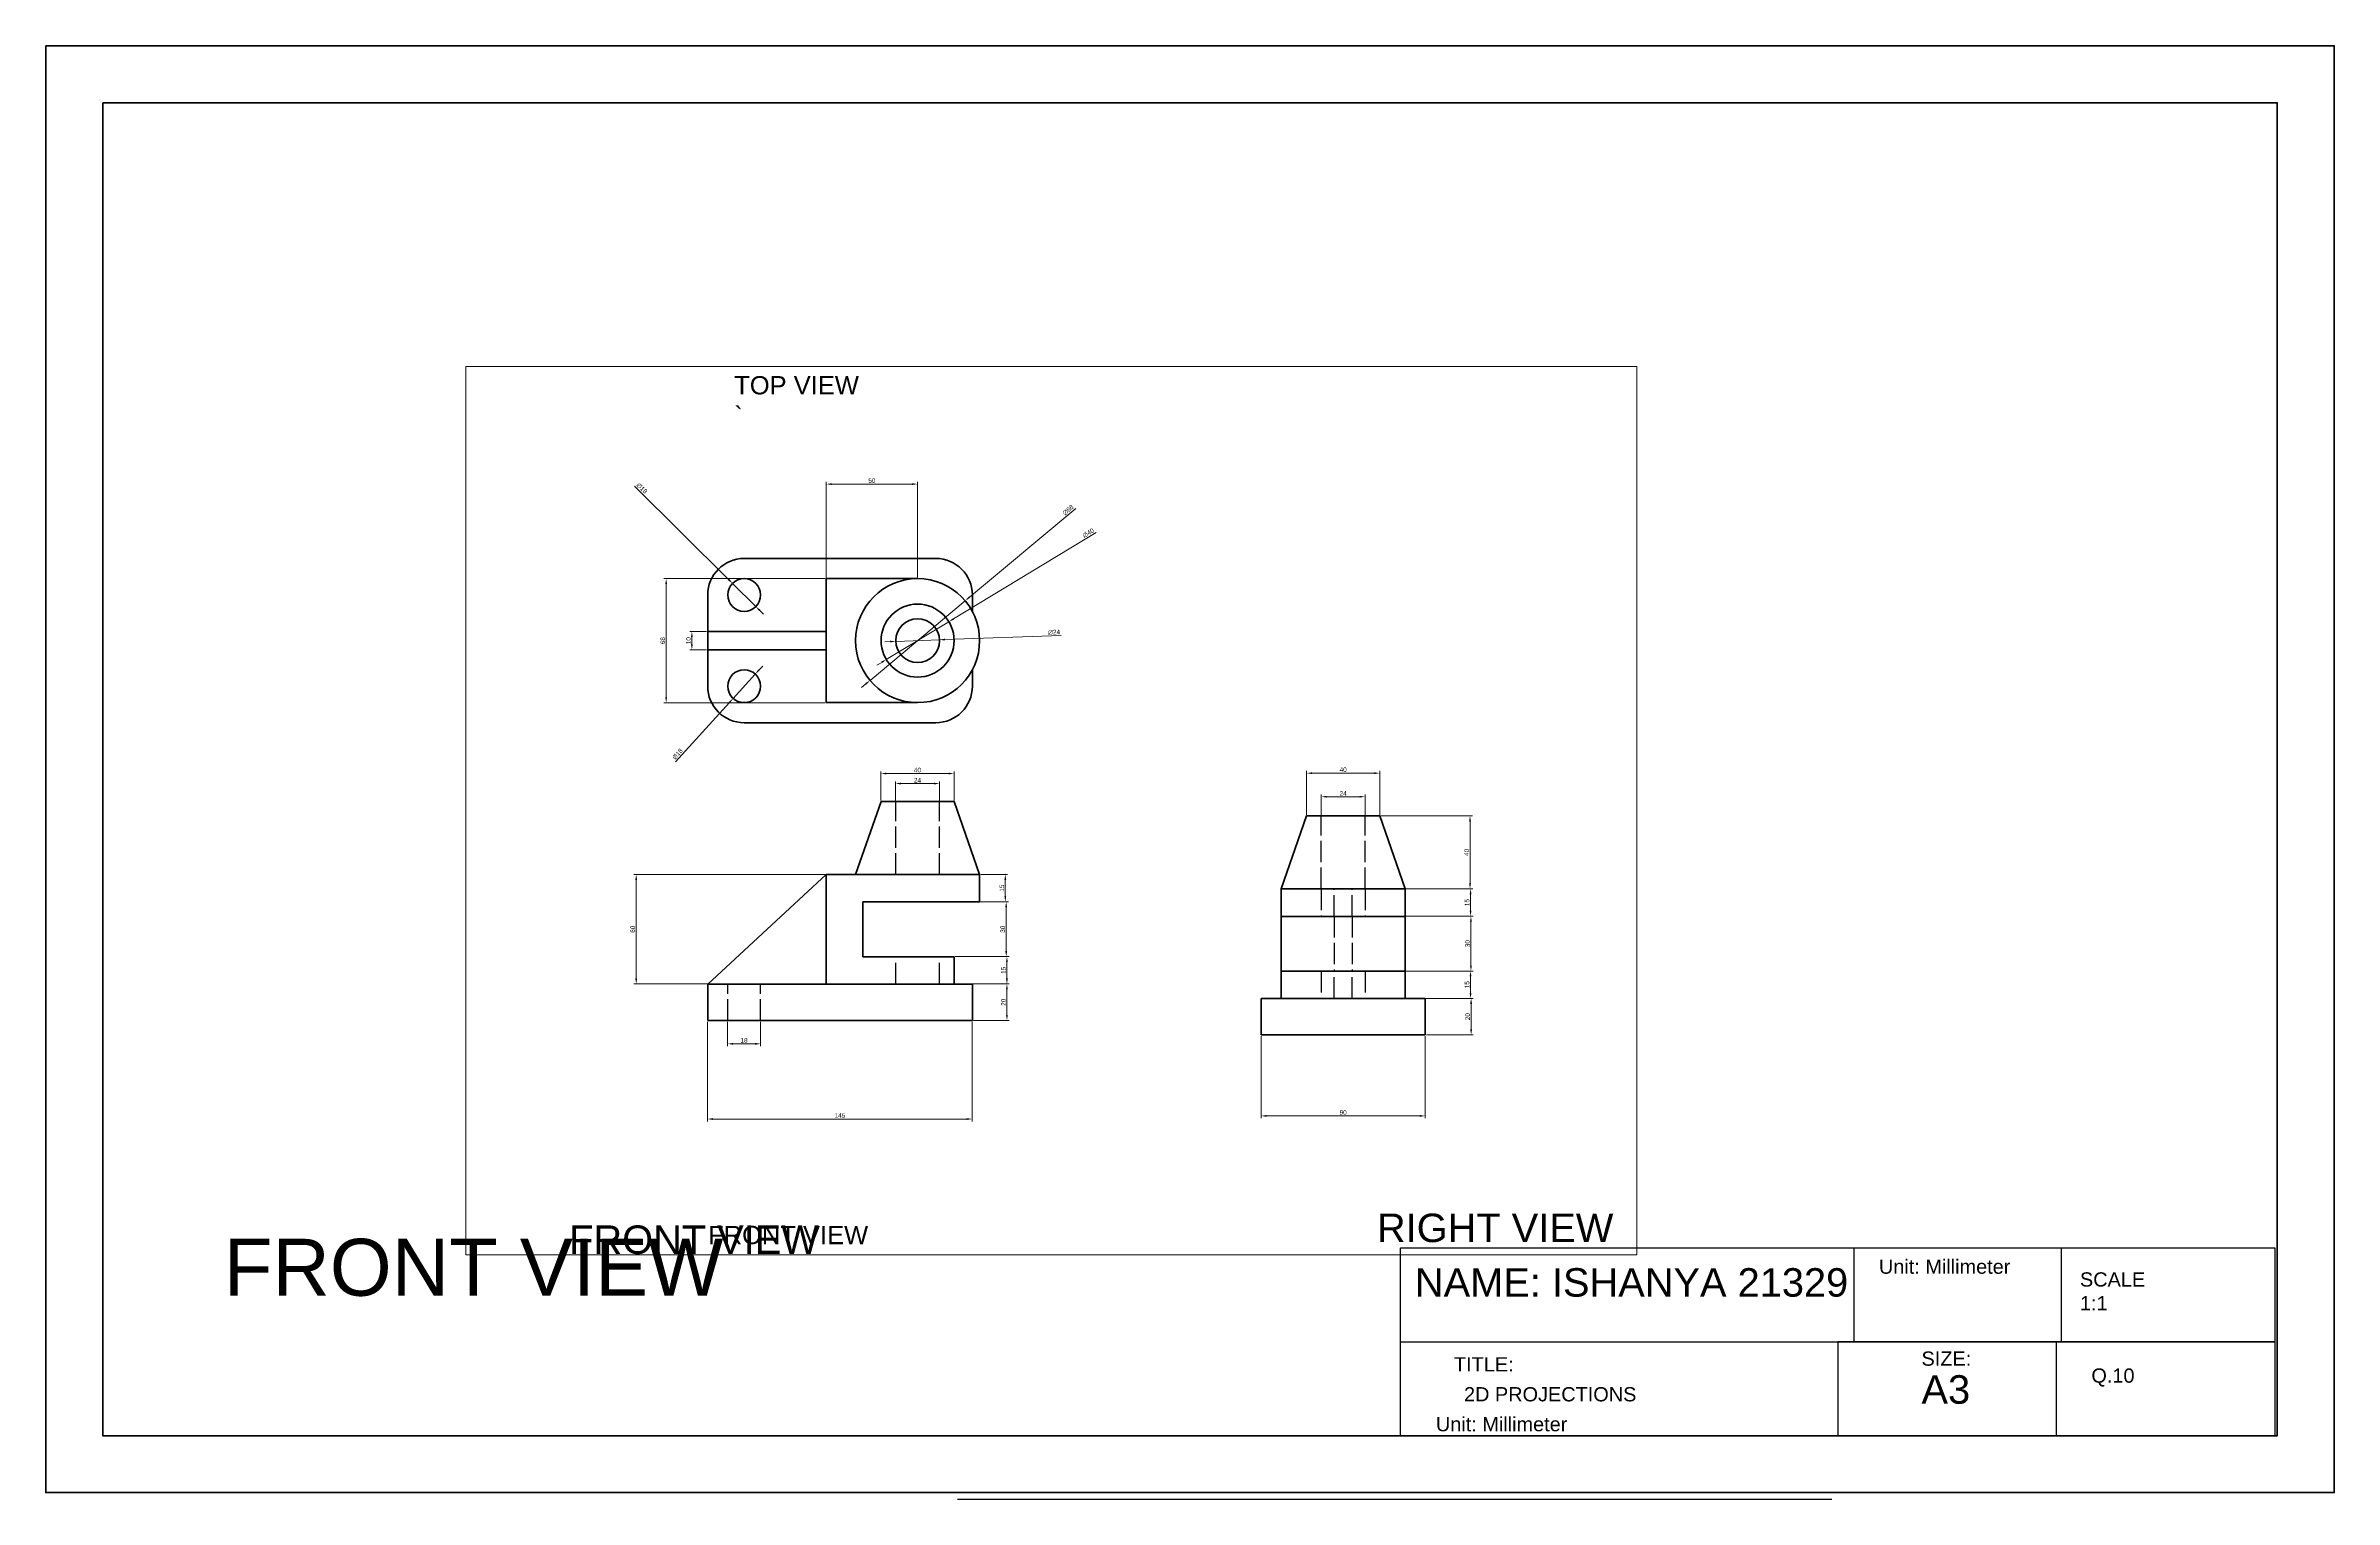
# Paper-space layout 'Layout2' of a CAD drawing. Header units: millimetres. Extents: x 1 to 403, y 1 to 257.
# The model-space entities are those that its viewports show. They can reach past a viewport. Long polylines and large blocks are cut down to what shows.
import ezdxf

# ---------------------------------------------------------------- set-up
doc = ezdxf.new("R2010")
doc.units = ezdxf.units.MM
doc.header["$LTSCALE"] = 0.1
doc.linetypes.add('ACAD_ISO02W100', pattern=[15, 12, -3])
doc.linetypes.add('ACAD_ISO07W100', pattern=[3, 0, -3])
doc.layers.get('0').update_dxf_attribs({"lineweight": 40})
doc.layers.add('Hidden lines', color=4, linetype='ACAD_ISO02W100', lineweight=25)
doc.layers.add('Layer1', color=7, linetype='ACAD_ISO07W100', lineweight=40)
doc.styles.get("Standard").update_dxf_attribs({"font": 'arial.ttf'})
doc.dimstyles.new('ISO-25', dxfattribs={"dimtxt": 2.5, "dimasz": 3, "dimexe": 1.25, "dimexo": 0.625, "dimtad": 1, "dimtxsty": 'Standard', "dimcen": 2.5, "dimclrd": 5, "dimclre": 6, "dimadec": 0, "dimazin": 0, "dimtfac": 1, "dimtmove": 0, "dimatfit": 3, "dimfxl": 1, "dimlwd": 20, "dimlwe": 20, "dimarcsym": 0})

# ---------------------------------------------------------------- blocks, each defined once
blk = doc.blocks.new('*D26')
at = {"color": 6, "lineweight": 20, "transparency": 16777216}
for p, q in [((5399.7, 2788.3), (5399.7, 2743.3)), ((5489.7, 2788.3), (5489.7, 2743.3))]:
    blk.add_line(p, q, dxfattribs=at)
at = {"color": 5, "lineweight": 20, "transparency": 16777216}
blk.add_line((5402.7, 2744.6), (5486.7, 2744.6), dxfattribs=at)
at = {"color": 5, "transparency": 16777216}
for points in [[(5402.7, 2745.1), (5402.7, 2744.1), (5399.7, 2744.6)], [(5486.7, 2745.1), (5486.7, 2744.1), (5489.7, 2744.6)]]:
    blk.add_solid(points, dxfattribs=at)
at = {"layer": 'Defpoints', "color": 0, "transparency": 16777216}
for p in [(5399.7, 2789), (5489.7, 2789), (5489.7, 2744.6)]:
    blk.add_point(p, dxfattribs=at)
at = {"color": 0, "transparency": 16777216, "insert": (5444.7, 2746.5), "char_height": 2.5, "attachment_point": 5}
blk.add_mtext('90', dxfattribs=at)
blk = doc.blocks.new('*D27')
at = {"color": 6, "lineweight": 20, "transparency": 16777216}
for p, q in [((5096.5, 2796.2), (5096.5, 2741.6)), ((5241.5, 2796.2), (5241.5, 2741.6))]:
    blk.add_line(p, q, dxfattribs=at)
at = {"color": 5, "lineweight": 20, "transparency": 16777216}
blk.add_line((5099.5, 2742.9), (5238.5, 2742.9), dxfattribs=at)
at = {"color": 5, "transparency": 16777216}
for points in [[(5099.5, 2743.4), (5099.5, 2742.4), (5096.5, 2742.9)], [(5238.5, 2743.4), (5238.5, 2742.4), (5241.5, 2742.9)]]:
    blk.add_solid(points, dxfattribs=at)
at = {"layer": 'Defpoints', "color": 0, "transparency": 16777216}
for p in [(5096.5, 2796.9), (5241.5, 2796.9), (5241.5, 2742.9)]:
    blk.add_point(p, dxfattribs=at)
at = {"color": 0, "transparency": 16777216, "insert": (5169, 2744.8), "char_height": 2.5, "attachment_point": 5}
blk.add_mtext('145', dxfattribs=at)
blk = doc.blocks.new('*D28')
at = {"color": 6, "lineweight": 20, "transparency": 16777216}
for p, q in [((5107.5, 2796.2), (5107.5, 2782.9)), ((5125.5, 2796.2), (5125.5, 2782.9))]:
    blk.add_line(p, q, dxfattribs=at)
at = {"color": 5, "lineweight": 20, "transparency": 16777216}
blk.add_line((5110.5, 2784.1), (5122.5, 2784.1), dxfattribs=at)
at = {"color": 5, "transparency": 16777216}
for points in [[(5110.5, 2784.6), (5110.5, 2783.6), (5107.5, 2784.1)], [(5122.5, 2784.6), (5122.5, 2783.6), (5125.5, 2784.1)]]:
    blk.add_solid(points, dxfattribs=at)
at = {"layer": 'Defpoints', "color": 0, "transparency": 16777216}
for p in [(5107.5, 2796.9), (5125.5, 2796.9), (5125.5, 2784.1)]:
    blk.add_point(p, dxfattribs=at)
at = {"color": 0, "transparency": 16777216, "insert": (5116.5, 2786), "char_height": 2.5, "attachment_point": 5}
blk.add_mtext('18', dxfattribs=at)
blk = doc.blocks.new('*D29')
at = {"color": 6, "lineweight": 20, "transparency": 16777216}
for p, q in [((5242.2, 2816.9), (5261.7, 2816.9)), ((5242.2, 2796.9), (5261.7, 2796.9))]:
    blk.add_line(p, q, dxfattribs=at)
at = {"color": 5, "lineweight": 20, "transparency": 16777216}
blk.add_line((5260.5, 2813.9), (5260.5, 2799.9), dxfattribs=at)
at = {"color": 5, "transparency": 16777216}
for points in [[(5260, 2813.9), (5261, 2813.9), (5260.5, 2816.9)], [(5260, 2799.9), (5261, 2799.9), (5260.5, 2796.9)]]:
    blk.add_solid(points, dxfattribs=at)
at = {"layer": 'Defpoints', "color": 0, "transparency": 16777216}
for p in [(5241.5, 2816.9), (5241.5, 2796.9), (5260.5, 2796.9)]:
    blk.add_point(p, dxfattribs=at)
at = {"color": 0, "transparency": 16777216, "insert": (5258.6, 2806.9), "char_height": 2.5, "attachment_point": 5, "rotation": 90}
blk.add_mtext('20', dxfattribs=at)
blk = doc.blocks.new('*D30')
at = {"color": 6, "lineweight": 20, "transparency": 16777216}
for p, q in [((5232.2, 2831.9), (5261.7, 2831.9)), ((5232.2, 2816.9), (5261.7, 2816.9))]:
    blk.add_line(p, q, dxfattribs=at)
at = {"color": 5, "lineweight": 20, "transparency": 16777216}
blk.add_line((5260.5, 2828.9), (5260.5, 2819.9), dxfattribs=at)
at = {"color": 5, "transparency": 16777216}
for points in [[(5260, 2828.9), (5261, 2828.9), (5260.5, 2831.9)], [(5260, 2819.9), (5261, 2819.9), (5260.5, 2816.9)]]:
    blk.add_solid(points, dxfattribs=at)
at = {"layer": 'Defpoints', "color": 0, "transparency": 16777216}
for p in [(5231.5, 2831.9), (5231.5, 2816.9), (5260.5, 2816.9)]:
    blk.add_point(p, dxfattribs=at)
at = {"color": 0, "transparency": 16777216, "insert": (5258.6, 2824.4), "char_height": 2.5, "attachment_point": 5, "rotation": 90}
blk.add_mtext('15', dxfattribs=at)
blk = doc.blocks.new('*D31')
at = {"color": 6, "lineweight": 20, "transparency": 16777216}
for p, q in [((5232.2, 2861.9), (5261.4, 2861.9)), ((5232.2, 2831.9), (5261.4, 2831.9))]:
    blk.add_line(p, q, dxfattribs=at)
at = {"color": 5, "lineweight": 20, "transparency": 16777216}
blk.add_line((5260.1, 2834.9), (5260.1, 2858.9), dxfattribs=at)
at = {"color": 5, "transparency": 16777216}
for points in [[(5259.6, 2858.9), (5260.6, 2858.9), (5260.1, 2861.9)], [(5259.6, 2834.9), (5260.6, 2834.9), (5260.1, 2831.9)]]:
    blk.add_solid(points, dxfattribs=at)
at = {"layer": 'Defpoints', "color": 0, "transparency": 16777216}
for p in [(5231.5, 2861.9), (5260.1, 2861.9), (5231.5, 2831.9)]:
    blk.add_point(p, dxfattribs=at)
at = {"color": 0, "transparency": 16777216, "insert": (5258.2, 2846.9), "char_height": 2.5, "attachment_point": 5, "rotation": 90}
blk.add_mtext('30', dxfattribs=at)
blk = doc.blocks.new('*D32')
at = {"color": 6, "lineweight": 20, "transparency": 16777216}
for p, q in [((5246.2, 2876.9), (5260.8, 2876.9)), ((5246.2, 2861.9), (5260.8, 2861.9))]:
    blk.add_line(p, q, dxfattribs=at)
at = {"color": 5, "lineweight": 20, "transparency": 16777216}
blk.add_line((5259.6, 2864.9), (5259.6, 2873.9), dxfattribs=at)
at = {"color": 5, "transparency": 16777216}
for points in [[(5259.1, 2873.9), (5260.1, 2873.9), (5259.6, 2876.9)], [(5259.1, 2864.9), (5260.1, 2864.9), (5259.6, 2861.9)]]:
    blk.add_solid(points, dxfattribs=at)
at = {"layer": 'Defpoints', "color": 0, "transparency": 16777216}
for p in [(5245.5, 2876.9), (5259.6, 2876.9), (5245.5, 2861.9)]:
    blk.add_point(p, dxfattribs=at)
at = {"color": 0, "transparency": 16777216, "insert": (5257.7, 2869.4), "char_height": 2.5, "attachment_point": 5, "rotation": 90}
blk.add_mtext('15', dxfattribs=at)
blk = doc.blocks.new('*D33')
at = {"color": 6, "lineweight": 20, "transparency": 16777216}
for p, q in [((5191.5, 2917.5), (5191.5, 2933.4)), ((5231.5, 2917.5), (5231.5, 2933.4))]:
    blk.add_line(p, q, dxfattribs=at)
at = {"color": 5, "lineweight": 20, "transparency": 16777216}
blk.add_line((5194.5, 2932.2), (5228.5, 2932.2), dxfattribs=at)
at = {"color": 5, "transparency": 16777216}
for points in [[(5194.5, 2932.7), (5194.5, 2931.7), (5191.5, 2932.2)], [(5228.5, 2932.7), (5228.5, 2931.7), (5231.5, 2932.2)]]:
    blk.add_solid(points, dxfattribs=at)
at = {"layer": 'Defpoints', "color": 0, "transparency": 16777216}
for p in [(5231.5, 2932.2), (5191.5, 2916.9), (5231.5, 2916.9)]:
    blk.add_point(p, dxfattribs=at)
at = {"color": 0, "transparency": 16777216, "insert": (5211.5, 2934.1), "char_height": 2.5, "attachment_point": 5}
blk.add_mtext('40', dxfattribs=at)
blk = doc.blocks.new('*D34')
at = {"color": 6, "lineweight": 20, "transparency": 16777216}
for p, q in [((5199.5, 2917.5), (5199.5, 2927.9)), ((5223.5, 2917.5), (5223.5, 2927.9))]:
    blk.add_line(p, q, dxfattribs=at)
at = {"color": 5, "lineweight": 20, "transparency": 16777216}
blk.add_line((5202.5, 2926.7), (5220.5, 2926.7), dxfattribs=at)
at = {"color": 5, "transparency": 16777216}
for points in [[(5202.5, 2927.2), (5202.5, 2926.2), (5199.5, 2926.7)], [(5220.5, 2927.2), (5220.5, 2926.2), (5223.5, 2926.7)]]:
    blk.add_solid(points, dxfattribs=at)
at = {"layer": 'Defpoints', "color": 0, "transparency": 16777216}
for p in [(5223.5, 2926.7), (5199.5, 2916.9), (5223.5, 2916.9)]:
    blk.add_point(p, dxfattribs=at)
at = {"color": 0, "transparency": 16777216, "insert": (5211.5, 2928.5), "char_height": 2.5, "attachment_point": 5}
blk.add_mtext('24', dxfattribs=at)
blk = doc.blocks.new('*D35')
at = {"color": 6, "lineweight": 20, "transparency": 16777216}
for p, q in [((5160.9, 2876.9), (5056.1, 2876.9)), ((5160.9, 2816.9), (5056.1, 2816.9))]:
    blk.add_line(p, q, dxfattribs=at)
at = {"color": 5, "lineweight": 20, "transparency": 16777216}
blk.add_line((5057.4, 2873.9), (5057.4, 2819.9), dxfattribs=at)
at = {"color": 5, "transparency": 16777216}
for points in [[(5056.9, 2873.9), (5057.9, 2873.9), (5057.4, 2876.9)], [(5056.9, 2819.9), (5057.9, 2819.9), (5057.4, 2816.9)]]:
    blk.add_solid(points, dxfattribs=at)
at = {"layer": 'Defpoints', "color": 0, "transparency": 16777216}
for p in [(5161.5, 2876.9), (5057.4, 2816.9), (5161.5, 2816.9)]:
    blk.add_point(p, dxfattribs=at)
at = {"color": 0, "transparency": 16777216, "insert": (5055.5, 2846.9), "char_height": 2.5, "attachment_point": 5, "rotation": 90}
blk.add_mtext('60', dxfattribs=at)
blk = doc.blocks.new('*D36')
at = {"color": 5, "lineweight": 20, "transparency": 16777216}
for p, q in [((5056.4, 3089.7), (5108, 3038.5)), ((5122.9, 3023.7), (5110.2, 3036.4)), ((5125.1, 3021.6), (5127.2, 3019.5))]:
    blk.add_line(p, q, dxfattribs=at)
at = {"color": 5, "transparency": 16777216}
for points in [[(5108.4, 3038.9), (5107.7, 3038.1), (5110.2, 3036.4)], [(5125.4, 3022), (5124.7, 3021.2), (5122.9, 3023.7)]]:
    blk.add_solid(points, dxfattribs=at)
at = {"layer": 'Defpoints', "color": 0, "transparency": 16777216}
for p in [(5110.2, 3036.4), (5122.9, 3023.7)]:
    blk.add_point(p, dxfattribs=at)
at = {"color": 0, "transparency": 16777216, "insert": (5060.5, 3088.5), "char_height": 2.5, "attachment_point": 5, "rotation": 315.2203}
blk.add_mtext('∅18', dxfattribs=at)
blk = doc.blocks.new('*D37')
at = {"color": 5, "lineweight": 20, "transparency": 16777216}
for p, q in [((5298.2, 3077.5), (5239.9, 3028.8)), ((5185.5, 2983.2), (5237.6, 3026.9)), ((5183.2, 2981.3), (5180.9, 2979.4))]:
    blk.add_line(p, q, dxfattribs=at)
at = {"color": 5, "transparency": 16777216}
for points in [[(5239.6, 3029.2), (5240.2, 3028.4), (5237.6, 3026.9)], [(5182.8, 2981.7), (5183.5, 2980.9), (5185.5, 2983.2)]]:
    blk.add_solid(points, dxfattribs=at)
at = {"layer": 'Defpoints', "color": 0, "transparency": 16777216}
for p in [(5237.6, 3026.9), (5185.5, 2983.2)]:
    blk.add_point(p, dxfattribs=at)
at = {"color": 0, "transparency": 16777216, "insert": (5294, 3076.6), "char_height": 2.5, "attachment_point": 5, "rotation": 39.9168}
blk.add_mtext('∅68', dxfattribs=at)
blk = doc.blocks.new('*D38')
at = {"color": 5, "lineweight": 20, "transparency": 16777216}
for p, q in [((5309.4, 3064.3), (5231.2, 3017)), ((5194.4, 2994.7), (5228.7, 3015.4)), ((5191.9, 2993.1), (5189.3, 2991.6))]:
    blk.add_line(p, q, dxfattribs=at)
at = {"color": 5, "transparency": 16777216}
for points in [[(5231, 3017.4), (5231.5, 3016.5), (5228.7, 3015.4)], [(5191.6, 2993.6), (5192.1, 2992.7), (5194.4, 2994.7)]]:
    blk.add_solid(points, dxfattribs=at)
at = {"layer": 'Defpoints', "color": 0, "transparency": 16777216}
for p in [(5228.7, 3015.4), (5194.4, 2994.7)]:
    blk.add_point(p, dxfattribs=at)
at = {"color": 0, "transparency": 16777216, "insert": (5305.1, 3064), "char_height": 2.5, "attachment_point": 5, "rotation": 31.205}
blk.add_mtext('∅40', dxfattribs=at)
blk = doc.blocks.new('*D39')
at = {"color": 5, "lineweight": 20, "transparency": 16777216}
for p, q in [((5196.6, 3004.5), (5193.6, 3004.4)), ((5199.6, 3004.6), (5223.5, 3005.5)), ((5290.2, 3007.8), (5226.5, 3005.6))]:
    blk.add_line(p, q, dxfattribs=at)
at = {"color": 5, "transparency": 16777216}
for points in [[(5196.5, 3005), (5196.6, 3004), (5199.6, 3004.6)], [(5226.5, 3006.1), (5226.6, 3005.1), (5223.5, 3005.5)]]:
    blk.add_solid(points, dxfattribs=at)
at = {"layer": 'Defpoints', "color": 0, "transparency": 16777216}
for p in [(5199.6, 3004.6), (5223.5, 3005.5)]:
    blk.add_point(p, dxfattribs=at)
at = {"color": 0, "transparency": 16777216, "insert": (5286.3, 3009.6), "char_height": 2.5, "attachment_point": 5, "rotation": 1.9873}
blk.add_mtext('∅24', dxfattribs=at)
blk = doc.blocks.new('*D40')
at = {"color": 6, "lineweight": 20, "transparency": 16777216}
for p, q in [((5095.9, 3010), (5086.7, 3010)), ((5095.9, 3000), (5086.7, 3000))]:
    blk.add_line(p, q, dxfattribs=at)
at = {"color": 5, "lineweight": 20, "transparency": 16777216}
blk.add_line((5087.9, 3003), (5087.9, 3007), dxfattribs=at)
at = {"color": 5, "transparency": 16777216}
for points in [[(5087.4, 3007), (5088.4, 3007), (5087.9, 3010)], [(5087.4, 3003), (5088.4, 3003), (5087.9, 3000)]]:
    blk.add_solid(points, dxfattribs=at)
at = {"layer": 'Defpoints', "color": 0, "transparency": 16777216}
for p in [(5087.9, 3010), (5096.5, 3010), (5096.5, 3000)]:
    blk.add_point(p, dxfattribs=at)
at = {"color": 0, "transparency": 16777216, "insert": (5086, 3005), "char_height": 2.5, "attachment_point": 5, "rotation": 90}
blk.add_mtext('10', dxfattribs=at)
blk = doc.blocks.new('*D41')
at = {"color": 6, "lineweight": 20, "transparency": 16777216}
for p, q in [((5161.5, 3039.7), (5161.5, 3092)), ((5211.5, 3039.7), (5211.5, 3092))]:
    blk.add_line(p, q, dxfattribs=at)
at = {"color": 5, "lineweight": 20, "transparency": 16777216}
blk.add_line((5208.5, 3090.8), (5164.5, 3090.8), dxfattribs=at)
at = {"color": 5, "transparency": 16777216}
for points in [[(5164.5, 3091.3), (5164.5, 3090.3), (5161.5, 3090.8)], [(5208.5, 3091.3), (5208.5, 3090.3), (5211.5, 3090.8)]]:
    blk.add_solid(points, dxfattribs=at)
at = {"layer": 'Defpoints', "color": 0, "transparency": 16777216}
for p in [(5161.5, 3090.8), (5161.5, 3039), (5211.5, 3039)]:
    blk.add_point(p, dxfattribs=at)
at = {"color": 0, "transparency": 16777216, "insert": (5186.5, 3092.7), "char_height": 2.5, "attachment_point": 5}
blk.add_mtext('50', dxfattribs=at)
blk = doc.blocks.new('*D42')
at = {"color": 6, "lineweight": 20, "transparency": 16777216}
for p, q in [((5160.9, 3039), (5072.6, 3039)), ((5160.9, 2971), (5072.6, 2971))]:
    blk.add_line(p, q, dxfattribs=at)
at = {"color": 5, "lineweight": 20, "transparency": 16777216}
blk.add_line((5073.8, 3036), (5073.8, 2974), dxfattribs=at)
at = {"color": 5, "transparency": 16777216}
for points in [[(5073.3, 3036), (5074.3, 3036), (5073.8, 3039)], [(5073.3, 2974), (5074.3, 2974), (5073.8, 2971)]]:
    blk.add_solid(points, dxfattribs=at)
at = {"layer": 'Defpoints', "color": 0, "transparency": 16777216}
for p in [(5161.5, 3039), (5073.8, 2971), (5161.5, 2971)]:
    blk.add_point(p, dxfattribs=at)
at = {"color": 0, "transparency": 16777216, "insert": (5071.9, 3005), "char_height": 2.5, "attachment_point": 5, "rotation": 90}
blk.add_mtext('68', dxfattribs=at)
blk = doc.blocks.new('*D43')
at = {"color": 5, "lineweight": 20, "transparency": 16777216}
for p, q in [((5122.6, 2986.7), (5110.5, 2973.4)), ((5124.6, 2988.9), (5126.7, 2991.1)), ((5078.9, 2938.7), (5108.5, 2971.2))]:
    blk.add_line(p, q, dxfattribs=at)
at = {"color": 5, "transparency": 16777216}
for points in [[(5124.3, 2989.3), (5125, 2988.6), (5122.6, 2986.7)], [(5108.1, 2971.5), (5108.8, 2970.8), (5110.5, 2973.4)]]:
    blk.add_solid(points, dxfattribs=at)
at = {"layer": 'Defpoints', "color": 0, "transparency": 16777216}
for p in [(5122.6, 2986.7), (5110.5, 2973.4)]:
    blk.add_point(p, dxfattribs=at)
at = {"color": 0, "transparency": 16777216, "insert": (5080, 2942.9), "char_height": 2.5, "attachment_point": 5, "rotation": 47.628}
blk.add_mtext('∅18', dxfattribs=at)
blk = doc.blocks.new('*D44')
at = {"color": 6, "lineweight": 20, "transparency": 16777216}
for p, q in [((5479.3, 2824), (5515.7, 2824)), ((5479.3, 2809), (5515.7, 2809))]:
    blk.add_line(p, q, dxfattribs=at)
at = {"color": 5, "lineweight": 20, "transparency": 16777216}
blk.add_line((5514.5, 2821), (5514.5, 2812), dxfattribs=at)
at = {"color": 5, "transparency": 16777216}
for points in [[(5514, 2821), (5515, 2821), (5514.5, 2824)], [(5514, 2812), (5515, 2812), (5514.5, 2809)]]:
    blk.add_solid(points, dxfattribs=at)
at = {"layer": 'Defpoints', "color": 0, "transparency": 16777216}
for p in [(5478.7, 2824), (5478.7, 2809), (5514.5, 2809)]:
    blk.add_point(p, dxfattribs=at)
at = {"color": 0, "transparency": 16777216, "insert": (5512.6, 2816.5), "char_height": 2.5, "attachment_point": 5, "rotation": 90}
blk.add_mtext('15', dxfattribs=at)
blk = doc.blocks.new('*D45')
at = {"color": 6, "lineweight": 20, "transparency": 16777216}
for p, q in [((5490.3, 2809), (5516, 2809)), ((5490.3, 2789), (5516, 2789))]:
    blk.add_line(p, q, dxfattribs=at)
at = {"color": 5, "lineweight": 20, "transparency": 16777216}
blk.add_line((5514.8, 2806), (5514.8, 2792), dxfattribs=at)
at = {"color": 5, "transparency": 16777216}
for points in [[(5514.3, 2806), (5515.3, 2806), (5514.8, 2809)], [(5514.3, 2792), (5515.3, 2792), (5514.8, 2789)]]:
    blk.add_solid(points, dxfattribs=at)
at = {"layer": 'Defpoints', "color": 0, "transparency": 16777216}
for p in [(5489.7, 2809), (5489.7, 2789), (5514.8, 2789)]:
    blk.add_point(p, dxfattribs=at)
at = {"color": 0, "transparency": 16777216, "insert": (5512.9, 2799), "char_height": 2.5, "attachment_point": 5, "rotation": 90}
blk.add_mtext('20', dxfattribs=at)
blk = doc.blocks.new('*D46')
at = {"color": 6, "lineweight": 20, "transparency": 16777216}
for p, q in [((5479.3, 2854), (5516, 2854)), ((5479.3, 2824), (5516, 2824))]:
    blk.add_line(p, q, dxfattribs=at)
at = {"color": 5, "lineweight": 20, "transparency": 16777216}
blk.add_line((5514.7, 2851), (5514.7, 2827), dxfattribs=at)
at = {"color": 5, "transparency": 16777216}
for points in [[(5514.2, 2851), (5515.2, 2851), (5514.7, 2854)], [(5514.2, 2827), (5515.2, 2827), (5514.7, 2824)]]:
    blk.add_solid(points, dxfattribs=at)
at = {"layer": 'Defpoints', "color": 0, "transparency": 16777216}
for p in [(5478.7, 2854), (5478.7, 2824), (5514.7, 2824)]:
    blk.add_point(p, dxfattribs=at)
at = {"color": 0, "transparency": 16777216, "insert": (5512.8, 2839), "char_height": 2.5, "attachment_point": 5, "rotation": 90}
blk.add_mtext('30', dxfattribs=at)
blk = doc.blocks.new('*D47')
at = {"color": 6, "lineweight": 20, "transparency": 16777216}
for p, q in [((5479.3, 2869), (5515.8, 2869)), ((5479.3, 2854), (5515.8, 2854))]:
    blk.add_line(p, q, dxfattribs=at)
at = {"color": 5, "lineweight": 20, "transparency": 16777216}
blk.add_line((5514.5, 2866), (5514.5, 2857), dxfattribs=at)
at = {"color": 5, "transparency": 16777216}
for points in [[(5514, 2866), (5515, 2866), (5514.5, 2869)], [(5514, 2857), (5515, 2857), (5514.5, 2854)]]:
    blk.add_solid(points, dxfattribs=at)
at = {"layer": 'Defpoints', "color": 0, "transparency": 16777216}
for p in [(5478.7, 2869), (5478.7, 2854), (5514.5, 2854)]:
    blk.add_point(p, dxfattribs=at)
at = {"color": 0, "transparency": 16777216, "insert": (5512.6, 2861.5), "char_height": 2.5, "attachment_point": 5, "rotation": 90}
blk.add_mtext('15', dxfattribs=at)
blk = doc.blocks.new('*D48')
at = {"color": 6, "lineweight": 20, "transparency": 16777216}
for p, q in [((5445.3, 2909), (5515.5, 2909)), ((5445.3, 2869), (5515.5, 2869))]:
    blk.add_line(p, q, dxfattribs=at)
at = {"color": 5, "lineweight": 20, "transparency": 16777216}
blk.add_line((5514.2, 2872), (5514.2, 2906), dxfattribs=at)
at = {"color": 5, "transparency": 16777216}
for points in [[(5513.7, 2906), (5514.7, 2906), (5514.2, 2909)], [(5513.7, 2872), (5514.7, 2872), (5514.2, 2869)]]:
    blk.add_solid(points, dxfattribs=at)
at = {"layer": 'Defpoints', "color": 0, "transparency": 16777216}
for p in [(5444.7, 2909), (5514.2, 2909), (5444.7, 2869)]:
    blk.add_point(p, dxfattribs=at)
at = {"color": 0, "transparency": 16777216, "insert": (5512.3, 2889), "char_height": 2.5, "attachment_point": 5, "rotation": 90}
blk.add_mtext('40', dxfattribs=at)
blk = doc.blocks.new('*D49')
at = {"color": 6, "lineweight": 20, "transparency": 16777216}
for p, q in [((5424.7, 2909.6), (5424.7, 2933.6)), ((5464.7, 2909.6), (5464.7, 2933.6))]:
    blk.add_line(p, q, dxfattribs=at)
at = {"color": 5, "lineweight": 20, "transparency": 16777216}
blk.add_line((5427.7, 2932.4), (5461.7, 2932.4), dxfattribs=at)
at = {"color": 5, "transparency": 16777216}
for points in [[(5427.7, 2932.9), (5427.7, 2931.9), (5424.7, 2932.4)], [(5461.7, 2932.9), (5461.7, 2931.9), (5464.7, 2932.4)]]:
    blk.add_solid(points, dxfattribs=at)
at = {"layer": 'Defpoints', "color": 0, "transparency": 16777216}
for p in [(5464.7, 2932.4), (5424.7, 2909), (5464.7, 2909)]:
    blk.add_point(p, dxfattribs=at)
at = {"color": 0, "transparency": 16777216, "insert": (5444.7, 2934.3), "char_height": 2.5, "attachment_point": 5}
blk.add_mtext('40', dxfattribs=at)
blk = doc.blocks.new('*D57')
at = {"color": 6, "lineweight": 20, "transparency": 16777216}
for p, q in [((5432.7, 2909.6), (5432.7, 2920.7)), ((5456.7, 2909.6), (5456.7, 2920.7))]:
    blk.add_line(p, q, dxfattribs=at)
at = {"color": 5, "lineweight": 20, "transparency": 16777216}
blk.add_line((5435.7, 2919.5), (5453.7, 2919.5), dxfattribs=at)
at = {"color": 5, "transparency": 16777216}
for points in [[(5435.7, 2920), (5435.7, 2919), (5432.7, 2919.5)], [(5453.7, 2920), (5453.7, 2919), (5456.7, 2919.5)]]:
    blk.add_solid(points, dxfattribs=at)
at = {"layer": 'Defpoints', "color": 0, "transparency": 16777216}
for p in [(5432.7, 2909), (5456.7, 2919.5), (5456.7, 2909)]:
    blk.add_point(p, dxfattribs=at)
at = {"color": 0, "transparency": 16777216, "insert": (5444.7, 2921.3), "char_height": 2.5, "attachment_point": 5}
blk.add_mtext('24', dxfattribs=at)

msp = doc.modelspace()

# ---------------------------------------------------------------- linework, layer by layer
for p, q in [((5221.545, 3050.048), (5116.545, 3050.048)), ((5161.545, 3039.048), (5161.545, 2971.048)), ((5211.545, 3039.048), (5161.545, 3039.048)), ((5096.545, 3030.048), (5096.545, 2980.048)), ((5161.545, 3030.048), (5161.545, 2980.048)), ((5241.545, 3021.048), (5241.545, 3030.048)), ((5096.545, 3010.048), (5161.545, 3010.048)), ((5096.545, 3000.048), (5161.545, 3000.048)), ((5241.545, 2980.048), (5241.545, 2989.048)), ((5116.545, 2960.048), (5221.545, 2960.048)), ((5211.545, 2971.048), (5161.545, 2971.048)), ((5177.545, 2876.858), (5191.545, 2916.858)), ((5211.545, 2916.858), (5191.545, 2916.858)), ((5211.545, 2916.858), (5231.545, 2916.858)), ((5231.545, 2916.858), (5245.545, 2876.858)), ((5424.7, 2908.96), (5410.7, 2868.96)), ((5444.7, 2908.96), (5424.7, 2908.96)), ((5444.7, 2908.96), (5464.7, 2908.96)), ((5464.7, 2908.96), (5478.7, 2868.96)), ((5161.545, 2876.858), (5096.545, 2816.858)), ((5161.545, 2816.858), (5161.545, 2876.858)), ((5161.545, 2876.858), (5241.545, 2876.858)), ((5161.545, 2876.858), (5211.545, 2876.858)), ((5211.545, 2876.858), (5177.545, 2876.858)), ((5211.545, 2876.858), (5245.545, 2876.858)), ((5245.545, 2876.858), (5245.545, 2861.858)), ((5241.545, 2861.858), (5181.545, 2861.858)), ((5181.545, 2861.858), (5181.545, 2831.858)), ((5245.545, 2861.858), (5241.545, 2861.858)), ((5410.7, 2808.96), (5410.7, 2868.96)), ((5410.7, 2808.96), (5410.7, 2868.96)), ((5410.7, 2868.96), (5478.7, 2868.96)), ((5478.7, 2808.96), (5478.7, 2868.96)), ((5478.7, 2868.96), (5478.7, 2808.96)), ((5410.7, 2853.96), (5478.7, 2853.96)), ((5181.545, 2831.858), (5231.545, 2831.858)), ((5231.545, 2816.858), (5231.545, 2831.858)), ((5410.7, 2823.96), (5478.7, 2823.96)), ((5096.545, 2796.858), (5096.545, 2816.858)), ((5096.545, 2816.858), (5241.545, 2816.858)), ((5096.545, 2816.858), (5161.545, 2816.858)), ((5161.545, 2816.858), (5211.545, 2816.858)), ((5211.545, 2816.858), (5231.545, 2816.858)), ((5241.545, 2816.858), (5241.545, 2796.858)), ((5399.7, 2788.96), (5399.7, 2808.96)), ((5399.7, 2808.96), (5489.7, 2808.96)), ((5489.7, 2808.96), (5489.7, 2788.96)), ((5241.545, 2796.858), (5096.545, 2796.858)), ((5489.7, 2788.96), (5399.7, 2788.96))]:
    msp.add_line(p, q)
for centre, radius in [((5116.545, 3030.048), 9), ((5211.545, 3005.048), 34), ((5211.545, 3005.048), 20), ((5211.545, 3005.048), 12), ((5116.545, 2980.048), 9)]:
    msp.add_circle(centre, radius)
for centre, start, end in [((5116.545, 3030.048), 90, 180), ((5221.545, 3030.048), 0, 90), ((5116.545, 2980.048), 180, 270), ((5221.545, 2980.048), 270, 0)]:
    msp.add_arc(centre, 20, start, end)
at = {"layer": 'Hidden lines'}
for p, q in [((5161.545, 3030.048), (5161.545, 3039.048)), ((5199.545, 2876.858), (5199.545, 2916.858)), ((5223.545, 2876.858), (5223.545, 2916.858)), ((5432.7, 2868.96), (5432.7, 2908.96)), ((5456.7, 2868.96), (5456.7, 2908.96)), ((5432.7, 2868.96), (5432.7, 2853.96)), ((5439.7, 2853.96), (5439.7, 2868.96)), ((5449.7, 2853.96), (5449.7, 2868.96)), ((5456.7, 2868.96), (5456.7, 2853.96)), ((5439.7, 2853.96), (5439.7, 2823.96)), ((5449.7, 2853.96), (5449.7, 2823.96)), ((5199.545, 2816.858), (5199.545, 2831.858)), ((5223.545, 2816.858), (5223.545, 2831.858)), ((5432.7, 2823.96), (5432.7, 2808.96)), ((5439.7, 2808.96), (5439.7, 2823.96)), ((5449.7, 2808.96), (5449.7, 2823.96)), ((5456.7, 2823.96), (5456.7, 2808.96)), ((5107.545, 2796.858), (5107.545, 2816.858)), ((5125.545, 2796.858), (5125.545, 2816.858))]:
    msp.add_line(p, q, dxfattribs=at)

# ---------------------------------------------------------------- texts
at = {"layer": 'Hidden lines', "char_height": 10, "attachment_point": 1}
for s, width, insert in [('TOP VIEW\\P`', 139.36581, (5111.097, 3149.969)), ('{\\C0;\\c16777215;FRONT VIEW}', 107.1695, (5096.793, 2684.327))]:
    msp.add_mtext_dynamic_manual_height_columns(s, width=width, gutter_width=12.5, heights=[0], dxfattribs=dict(at, insert=insert))

# ---------------------------------------------------------------- dimensions: what is measured, and where the dimension line sits
for p1, p2, picture, middle in [((5122.934, 3023.709), (5110.157, 3036.387), '*D36', (5059.1, 3087.053)), ((5185.468, 2983.231), (5237.623, 3026.865), '*D37', (5295.294, 3075.114)), ((5194.439, 2994.686), (5228.652, 3015.41), '*D38', (5306.131, 3062.342)), ((5199.553, 3004.632), (5223.538, 3005.464), '*D39', (5286.402, 3007.645)), ((5122.611, 2986.697), (5110.48, 2973.399), '*D43', (5081.41, 2941.532))]:
    dim = msp.add_diameter_dim_2p(p1=p1, p2=p2, dimstyle='ISO-25')
    dim.commit()
    dim.dimension.update_dxf_attribs({"geometry": picture, "text_midpoint": middle, "dimtype": 163})
for base, p1, p2, picture, middle in [((5161.545, 3090.761), (5211.545, 3039.048), (5161.545, 3039.048), '*D41', (5186.545, 3092.662)), ((5231.545, 2932.193), (5191.545, 2916.858), (5231.545, 2916.858), '*D33', (5211.545, 2934.095)), ((5464.7, 2932.353), (5424.7, 2908.96), (5464.7, 2908.96), '*D49', (5444.7, 2934.254)), ((5223.545, 2926.668), (5199.545, 2916.858), (5223.545, 2916.858), '*D34', (5211.545, 2928.548)), ((5456.7, 2919.468), (5432.7, 2908.96), (5456.7, 2908.96), '*D57', (5444.7, 2921.348)), ((5241.545, 2742.89), (5096.545, 2796.858), (5241.545, 2796.858), '*D27', (5169.045, 2744.791)), ((5125.545, 2784.119), (5107.545, 2796.858), (5125.545, 2796.858), '*D28', (5116.545, 2786.02)), ((5489.7, 2744.554), (5399.7, 2788.96), (5489.7, 2788.96), '*D26', (5444.7, 2746.456))]:
    dim = msp.add_linear_dim(base=base, p1=p1, p2=p2, dimstyle='ISO-25')
    dim.commit()
    dim.dimension.update_dxf_attribs({"geometry": picture, "text_midpoint": middle})
for base, p1, p2, picture, middle in [((5073.814, 2971.048), (5161.545, 3039.048), (5161.545, 2971.048), '*D42', (5071.913, 3005.048)), ((5087.909, 3010.048), (5096.545, 3000.048), (5096.545, 3010.048), '*D40', (5086.008, 3005.048)), ((5514.234, 2908.96), (5444.7, 2868.96), (5444.7, 2908.96), '*D48', (5512.333, 2888.96)), ((5057.361, 2816.858), (5161.545, 2876.858), (5161.545, 2816.858), '*D35', (5055.46, 2846.858)), ((5259.571, 2876.858), (5245.545, 2861.858), (5245.545, 2876.858), '*D32', (5257.67, 2869.358)), ((5260.124, 2861.858), (5231.545, 2831.858), (5231.545, 2861.858), '*D31', (5258.221, 2846.858)), ((5514.522, 2853.96), (5478.7, 2868.96), (5478.7, 2853.96), '*D47', (5512.62, 2861.46)), ((5514.735, 2823.96), (5478.7, 2853.96), (5478.7, 2823.96), '*D46', (5512.833, 2838.96)), ((5260.478, 2816.858), (5231.545, 2831.858), (5231.545, 2816.858), '*D30', (5258.577, 2824.358)), ((5514.485, 2808.96), (5478.7, 2823.96), (5478.7, 2808.96), '*D44', (5512.584, 2816.46)), ((5260.478, 2796.858), (5241.545, 2816.858), (5241.545, 2796.858), '*D29', (5258.577, 2806.858)), ((5514.772, 2788.96), (5489.7, 2808.96), (5489.7, 2788.96), '*D45', (5512.871, 2798.96))]:
    dim = msp.add_linear_dim(base=base, p1=p1, p2=p2, angle=90, dimstyle='ISO-25')
    dim.commit()
    dim.dimension.update_dxf_attribs({"geometry": picture, "text_midpoint": middle})

psp = doc.layouts.new('Layout2')

# ---------------------------------------------------------------- linework, layer by layer
at = {"lineweight": 35}
for points in [[(1.05, 256.59), (402.86, 256.59), (402.86, 2.5), (1.05, 2.5)], [(11.05, 246.59), (392.86, 246.59), (392.86, 12.5), (11.05, 12.5)]]:
    psp.add_lwpolyline(points, close=True, dxfattribs=at)
at = {"layer": 'Layer1', "linetype": 'Continuous', "lineweight": 30}
for p, q in [((318.49, 45.51), (318.49, 29.01)), ((354.92, 45.51), (354.92, 29.01)), ((238.9, 29.01), (392.43, 29.01)), ((392.43, 29.01), (315.67, 29.01)), ((315.67, 29.01), (315.67, 12.5)), ((354.05, 29.01), (354.05, 12.5)), ((161.1, 1.34), (314.63, 1.34))]:
    psp.add_line(p, q, dxfattribs=at)
psp.add_lwpolyline([(392.43, 12.5), (238.9, 12.5), (238.9, 45.51), (392.43, 45.51)], close=True, dxfattribs=at)

# ---------------------------------------------------------------- texts
at = {"attachment_point": 1}
for s, width, insert, char_height in [('FRONT VIEW', 58.9674, (92.94, 49.43), 5), ('RIGHT VIEW', 44.3144, (234.77, 51.5), 5), ('{\\C0;\\c16777215;FRONT VIEW}', 107.1695, (32.3, 47.08), 10), ('Q.10', 11.4904, (360.22, 24.31), 2.5)]:
    psp.add_mtext_dynamic_manual_height_columns(s, width=width, gutter_width=12.5, heights=[0], dxfattribs=dict(at, insert=insert, char_height=char_height))
at = {"layer": 'Layer1', "linetype": 'Continuous', "lineweight": 30}
for p in [(322.91, 40.94), (245.12, 13.28)]:
    psp.add_text('Unit: Millimeter', height=2.5, dxfattribs=at).set_placement(p)
at = {"layer": 'Layer1', "linetype": 'Continuous', "lineweight": 30, "attachment_point": 1}
for s, width, heights, insert, char_height in [('NAME: ISHANYA 21329', 127.2659, [0], (241.44, 41.92), 5), ('SCALE\\P1:1', 24.7699, [0], (358.21, 41.19), 2.5), ('TITLE:', 1.7678, [61.29], (248.3, 26.28), 2.5), ('SIZE:{\\H2x; A3}', 14.7259, [0], (330.39, 27.29), 2.5), ('2D PROJECTIONS', 66.5004, [0], (250.06, 21.03), 2.5)]:
    psp.add_mtext_dynamic_manual_height_columns(s, width=width, gutter_width=12.5, heights=heights, dxfattribs=dict(at, insert=insert, char_height=char_height))

# ---------------------------------------------------------------- viewports
at = {"layer": '0'}
psp.add_viewport(center=(177.59, 122.25), size=(205.6, 156), view_center_point=(5284.777, 2911.814), view_height=486.74931, dxfattribs=at)

doc.saveas('drawing.dxf')
